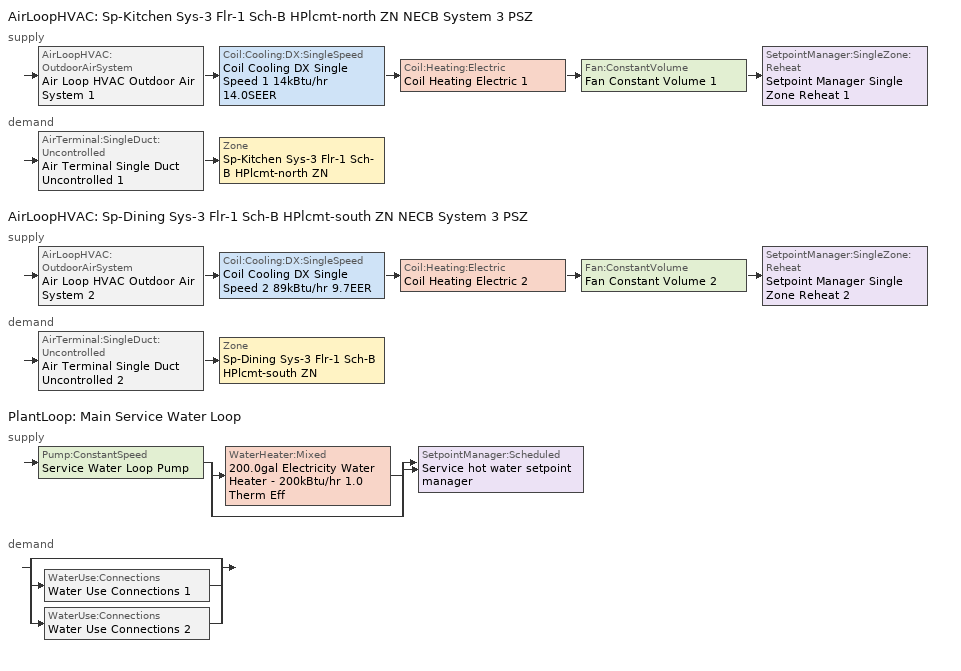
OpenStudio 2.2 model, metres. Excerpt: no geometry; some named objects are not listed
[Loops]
AirLoopHVAC 'Sp-Kitchen Sys-3 Flr-1 Sch-B HPlcmt-north ZN NECB System 3 PSZ'
 supply: AirLoopHVAC:OutdoorAirSystem 'Air Loop HVAC Outdoor Air System 1' > Coil:Cooling:DX:SingleSpeed 'Coil Cooling DX Single Speed 1 14kBtu/hr 14.0SEER' > Coil:Heating:Electric 'Coil Heating Electric 1' > Fan:ConstantVolume 'Fan Constant Volume 1' > SetpointManager:SingleZone:Reheat 'Setpoint Manager Single Zone Reheat 1'
 demand: AirTerminal:SingleDuct:Uncontrolled 'Air Terminal Single Duct Uncontrolled 1' > Zone 'Sp-Kitchen Sys-3 Flr-1 Sch-B HPlcmt-north ZN'
AirLoopHVAC 'Sp-Dining Sys-3 Flr-1 Sch-B HPlcmt-south ZN NECB System 3 PSZ'
 supply: AirLoopHVAC:OutdoorAirSystem 'Air Loop HVAC Outdoor Air System 2' > Coil:Cooling:DX:SingleSpeed 'Coil Cooling DX Single Speed 2 89kBtu/hr 9.7EER' > Coil:Heating:Electric 'Coil Heating Electric 2' > Fan:ConstantVolume 'Fan Constant Volume 2' > SetpointManager:SingleZone:Reheat 'Setpoint Manager Single Zone Reheat 2'
 demand: AirTerminal:SingleDuct:Uncontrolled 'Air Terminal Single Duct Uncontrolled 2' > Zone 'Sp-Dining Sys-3 Flr-1 Sch-B HPlcmt-south ZN'
PlantLoop 'Main Service Water Loop'
 supply: Pump:ConstantSpeed 'Service Water Loop Pump' > split
  | WaterHeater:Mixed '200.0gal Electricity Water Heater - 200kBtu/hr 1.0 Therm Eff'
  | bypass
  join > SetpointManager:Scheduled 'Service hot water setpoint manager'
 demand: split
  | bypass
  | WaterUse:Connections 'Water Use Connections 1'
  | WaterUse:Connections 'Water Use Connections 2'
[Sizing:Zone] Zone Cooling Design Supply Air Temperature Input Method=SupplyAirTemperature; Zone Cooling Design Supply Air Temperature {C}=13; Zone Cooling Design Supply Air Temperature Difference {deltaC}=11.11; Zone Heating Design Supply Air Temperature Input Method=SupplyAirTemperature; Zone Heating Design Supply Air Temperature {C}=43; Zone Heating Design Supply Air Temperature Difference {deltaC}=11.11; Zone Cooling Design Supply Air Humidity Ratio {kg-H2O/kg-air}=0.0085; Zone Heating Design Supply Air Humidity Ratio {kg-H2O/kg-air}=0.008; Zone Heating Sizing Factor=1.3; Zone Cooling Sizing Factor=1.1; Cooling Design Air Flow Method=DesignDay; Heating Design Air Flow Method=DesignDay; Account for Dedicated Outdoor Air System=No; Dedicated Outdoor Air System Control Strategy=NeutralSupplyAir; Dedicated Outdoor Air Low Setpoint Temperature for Design {C}=autosize; Dedicated Outdoor Air High Setpoint Temperature for Design {C}=autosize
Sp-Kitchen Sys-3 Flr-1 Sch-B HPlcmt-north ZN; Sp-Dining Sys-3 Flr-1 Sch-B HPlcmt-south ZN
[Zone equipment]
Sp-Kitchen Sys-3 Flr-1 Sch-B HPlcmt-north ZN: Air Terminal Single Duct Uncontrolled 1, Zone HVAC Baseboard Convective Electric 1
Sp-Dining Sys-3 Flr-1 Sch-B HPlcmt-south ZN: Air Terminal Single Duct Uncontrolled 2, Zone HVAC Baseboard Convective Electric 2
[AirLoopHVAC] Design Supply Air Flow Rate {m3/s}=AutoSize
Name | Availability Schedule | Availability Manager
Sp-Kitchen Sys-3 Flr-1 Sch-B HPlcmt-north ZN NECB System 3 PSZ | Always On Discrete
Sp-Dining Sys-3 Flr-1 Sch-B HPlcmt-south ZN NECB System 3 PSZ | Sp-Dining Sys-3 Flr-1 Sch-B HPlcmt-south ZN NECB System 3 PSZ Occ Sch | Availability Manager Night Cycle 1
[Sizing:System] Type of Load to Size On=Sensible; Design Outdoor Air Flow Rate {m3/s}=Autosize; Minimum System Air Flow Ratio=1; Preheat Design Temperature {C}=7; Preheat Design Humidity Ratio {kg-H2O/kg-Air}=0.008; Precool Design Temperature {C}=13; Precool Design Humidity Ratio {kg-H2O/kg-Air}=0.008; Central Cooling Design Supply Air Temperature {C}=13; Central Heating Design Supply Air Temperature {C}=43; Sizing Option=NonCoincident; 100% Outdoor Air in Cooling=No; 100% Outdoor Air in Heating=No; Central Cooling Design Supply Air Humidity Ratio {kg-H2O/kg-Air}=0.0085; Central Heating Design Supply Air Humidity Ratio {kg-H2O/kg-Air}=0.008; Cooling Design Air Flow Method=DesignDay; Cooling Design Air Flow Rate {m3/s}=0; Heating Design Air Flow Method=DesignDay; Heating Design Air Flow Rate {m3/s}=0; System Outdoor Air Method=ZoneSum; Zone Maximum Outdoor Air Fraction=1; Cooling Supply Air Flow Rate Per Floor Area {m3/s-m2}=0.00996765; Cooling Fraction of Autosized Cooling Supply Air Flow Rate=1; Cooling Supply Air Flow Rate Per Unit Cooling Capacity {m3/s-W}=3.94755e-05; Heating Supply Air Flow Rate Per Floor Area {m3/s-m2}=0.00996765; Heating Fraction of Autosized Heating Supply Air Flow Rate=1; Heating Fraction of Autosized Cooling Supply Air Flow Rate=1; Heating Supply Air Flow Rate Per Unit Heating Capacity {m3/s-W}=3.15882e-05; Cooling Design Capacity Method=CoolingDesignCapacity; Cooling Design Capacity {W}=autosize; Cooling Design Capacity Per Floor Area {W/m2}=234.7; Fraction of Autosized Cooling Design Capacity=1; Heating Design Capacity Method=HeatingDesignCapacity; Heating Design Capacity {W}=autosize; Heating Design Capacity Per Floor Area {W/m2}=157; Fraction of Autosized Heating Design Capacity=1; Central Cooling Capacity Control Method=OnOff
Sp-Kitchen Sys-3 Flr-1 Sch-B HPlcmt-north ZN NECB System 3 PSZ; Sp-Dining Sys-3 Flr-1 Sch-B HPlcmt-south ZN NECB System 3 PSZ
[Fan:ConstantVolume] Availability Schedule=Always On Discrete; Fan Efficiency=0.39975; Pressure Rise {Pa}=640; Maximum Flow Rate {m3/s}=AutoSize; Motor Efficiency=0.615
Fan Constant Volume 1; Fan Constant Volume 2
[Coil:Heating:Electric] Availability Schedule=Always On Discrete
Coil Heating Electric 1; Coil Heating Electric 2
[Coil:Cooling:DX:SingleSpeed] Availability Schedule=Always On Discrete; Rated Total Cooling Capacity {W}=autosize; Rated Sensible Heat Ratio=autosize; Rated Air Flow Rate {m3/s}=autosize; Rated Evaporator Fan Power Per Volume Flow Rate {W/(m3/s)}=773.3; Condenser Type=AirCooled; Evaporative Condenser Effectiveness=0; Evaporative Condenser Air Flow Rate {m3/s}=Autosize; Evaporative Condenser Pump Rated Power Consumption {W}=Autosize; Crankcase Heater Capacity {W}=0; Maximum Outdoor Dry-Bulb Temperature for Crankcase Heater Operation {C}=0; Basin Heater Capacity {W/K}=0; Basin Heater Setpoint Temperature {C}=10
Name | Rated COP {W/W} | Total Cooling Capacity Function of Temperature Curve | Total Cooling Capacity Function of Flow Fraction Curve | Energy Input Ratio Function of Temperature Curve | Energy Input Ratio Function of Flow Fraction Curve | Part Load Fraction Correlation Curve
Coil Cooling DX Single Speed 1 14kBtu/hr 14.0SEER | 3.8248 | DXCOOL-NECB2011-REF-CAPFT | DXCOOL-NECB2011-REF-CAPFFLOW | DXCOOL-NECB2011-REF-COOLEIRFT | DXCOOL-NECB2011-REF-COOLEIRFFLOW | DXCOOL-NECB2011-REF-COOLPLFFPLR
Coil Cooling DX Single Speed 2 89kBtu/hr 9.7EER | 3.34665 | DXCOOL-NECB2011-REF-CAPFT 1 | DXCOOL-NECB2011-REF-CAPFFLOW 1 | DXCOOL-NECB2011-REF-COOLEIRFT 1 | DXCOOL-NECB2011-REF-COOLEIRFFLOW 1 | DXCOOL-NECB2011-REF-COOLPLFFPLR 1
[Controller:OutdoorAir] Minimum Outdoor Air Flow Rate {m3/s}=0; Maximum Outdoor Air Flow Rate {m3/s}=Autosize; Economizer Control Action Type=ModulateFlow; Lockout Type=NoLockout; Minimum Limit Type=FixedMinimum; High Humidity Control=No; Heat Recovery Bypass Control Type=BypassWhenWithinEconomizerLimits
Name | Economizer Control Type | Economizer Maximum Limit Dry-Bulb Temperature {C} | Economizer Maximum Limit Enthalpy {J/kg} | Economizer Minimum Limit Dry-Bulb Temperature {C} | Minimum Outdoor Air Schedule | Controller Mechanical Ventilation
Controller Outdoor Air 1 | NoEconomizer | 28 | 64000 | -100 | Always On Discrete | Controller Mechanical Ventilation 1
Controller Outdoor Air 2 | DifferentialEnthalpy |  |  |  | Sp-Dining Sys-3 Flr-1 Sch-B HPlcmt-south ZN NECB System 3 PSZ Occ Sch | Controller Mechanical Ventilation 2
[Controller:MechanicalVentilation] Availability Schedule=Always On Discrete; System Outdoor Air Method=ZoneSum
Controller Mechanical Ventilation 1; Controller Mechanical Ventilation 2
[AirLoopHVAC:OutdoorAirSystem]
Name | Controller
Air Loop HVAC Outdoor Air System 1 | Controller Outdoor Air 1
Air Loop HVAC Outdoor Air System 2 | Controller Outdoor Air 2
[SetpointManager:SingleZone:Reheat] Minimum Supply Air Temperature {C}=13; Maximum Supply Air Temperature {C}=43
Name | Control Zone
Setpoint Manager Single Zone Reheat 1 | Sp-Kitchen Sys-3 Flr-1 Sch-B HPlcmt-north ZN
Setpoint Manager Single Zone Reheat 2 | Sp-Dining Sys-3 Flr-1 Sch-B HPlcmt-south ZN
[AirTerminal:SingleDuct:Uncontrolled] Availability Schedule=Always On Discrete; Maximum Air Flow Rate {m3/s}=AutoSize
Air Terminal Single Duct Uncontrolled 1; Air Terminal Single Duct Uncontrolled 2
[ZoneHVAC:Baseboard:Convective:Electric] Availability Schedule=Always On Discrete; Nominal Capacity {W}=autosize; Efficiency=1
Zone HVAC Baseboard Convective Electric 1; Zone HVAC Baseboard Convective Electric 2
[PlantLoop]
Main Service Water Loop: Glycol Concentration=0; Maximum Loop Temperature {C}=60; Minimum Loop Temperature {C}=10; Plant Loop Volume {m3}=Autocalculate; Load Distribution Scheme=Optimal
[Sizing:Plant]
Main Service Water Loop: Loop Type=Heating; Design Loop Exit Temperature {C}=60; Loop Design Temperature Difference {deltaC}=5; Sizing Option=NonCoincident; Zone Timesteps in Averaging Window=1; Coincident Sizing Factor Mode=None
[SetpointManager:Scheduled]
Service hot water setpoint manager: Control Variable=Temperature; Schedule=Service Water Loop Temp - 140F
[Pump:ConstantSpeed]
Service Water Loop Pump: Rated Flow Rate {m3/s}=autosize; Rated Pump Head {Pa}=29891; Rated Power Consumption {W}=autosize; Motor Efficiency=0.7; Fraction of Motor Inefficiencies to Fluid Stream=0; Pump Control Type=Intermittent
[WaterHeater:Mixed]
200.0gal Electricity Water Heater - 200kBtu/hr 1.0 Therm Eff: Tank Volume {m3}=0.757082; Setpoint Temperature Schedule=Service Water Loop Temp - 140F; Deadband Temperature Difference {deltaC}=2; Maximum Temperature Limit {C}=82.2222; Heater Control Type=Cycle; Heater Maximum Capacity {W}=58614.2; Heater Fuel Type=Electricity; Heater Thermal Efficiency=1; Off Cycle Parasitic Fuel Consumption Rate {W}=715.973; Off Cycle Parasitic Fuel Type=Electricity; Off Cycle Parasitic Heat Fraction to Tank=0.8; On Cycle Parasitic Fuel Consumption Rate {W}=715.973; On Cycle Parasitic Fuel Type=Electricity; On Cycle Parasitic Heat Fraction to Tank=0; Ambient Temperature Indicator=Schedule; Ambient Temperature Schedule=Water Heater Ambient Temp Schedule - 70F; Off Cycle Loss Coefficient to Ambient Temperature {W/K}=3.88091; On Cycle Loss Coefficient to Ambient Temperature {W/K}=3.88091; Use Side Effectiveness=1; Source Side Effectiveness=1; Use Side Design Flow Rate {m3/s}=autosize; Source Side Design Flow Rate {m3/s}=autosize; Indirect Water Heating Recovery Time {hr}=1.5
[WaterUse:Connections]
Name | Water Use Equipment Name 1
Water Use Connections 1 | Dining Service Water Use 0.38gal/min
Water Use Connections 2 | Kitchen Service Water Use 0.07gal/min
[WaterUse:Equipment:Definition]
Name | Peak Flow Rate {m3/s} | Target Temperature Schedule | Sensible Fraction Schedule | Latent Fraction Schedule
Dining Service Water Use Def 0.38gal/min | 2.39515e-05 | Schedule Ruleset 5 | Schedule Ruleset 3 | Schedule Ruleset 4
Kitchen Service Water Use Def 0.07gal/min | 4.49574e-06 | Schedule Ruleset 8 | Schedule Ruleset 6 | Schedule Ruleset 7
[WaterUse:Equipment] Flow Rate Fraction Schedule=NECB-B-Service Water Heating
Name | Water Use Equipment Definition | Space
Dining Service Water Use 0.38gal/min | Dining Service Water Use Def 0.38gal/min | Dining
Kitchen Service Water Use 0.07gal/min | Kitchen Service Water Use Def 0.07gal/min | Kitchen
[AvailabilityManager:NightCycle]
Availability Manager Night Cycle 1: Control Type=CycleOnAny; Thermostat Tolerance {deltaC}=1; Cycling Run Time {s}=3600
[Schedule:Ruleset]
Service Water Loop Temp - 140F: Default Day Schedule=Service Water Loop Temp - 140F Default
Water Heater Ambient Temp Schedule - 70F: Default Day Schedule=Water Heater Ambient Temp Schedule - 70F Default
Schedule Ruleset 3: Default Day Schedule=Schedule Day 5
Schedule Ruleset 4: Default Day Schedule=Schedule Day 6
Schedule Ruleset 5: Default Day Schedule=Schedule Day 7
NECB-B-Service Water Heating: Default Day Schedule=NECB-B-Service Water Heating Default
Schedule Ruleset 6: Default Day Schedule=Schedule Day 8
Schedule Ruleset 7: Default Day Schedule=Schedule Day 9
Schedule Ruleset 8: Default Day Schedule=Schedule Day 10
Sp-Dining Sys-3 Flr-1 Sch-B HPlcmt-south ZN NECB System 3 PSZ Occ Sch: Default Day Schedule=Sp-Dining Sys-3 Flr-1 Sch-B HPlcmt-south ZN NECB System 3 PSZ Occ Sch Default; Summer Design Day Schedule=Sp-Dining Sys-3 Flr-1 Sch-B HPlcmt-south ZN NECB System 3 PSZ Occ Sch Summer Design Day; Winter Design Day Schedule=Sp-Dining Sys-3 Flr-1 Sch-B HPlcmt-south ZN NECB System 3 PSZ Occ Sch Winter Design Day
[Schedule:Day]
Service Water Loop Temp - 140F Default; Schedule Day 7; Schedule Day 10: 24, 0, 60
Water Heater Ambient Temp Schedule - 70F Default: 24, 0, 21.1111
Schedule Day 5; Schedule Day 8: 24, 0, 0.2
Schedule Day 6; Schedule Day 9: 24, 0, 0.05
NECB-B-Service Water Heating Default; NECB-B-Service Water Heating Default|Wkdy Day: 1, 0, 0.6, 2, 0, 0.5, 9, 0, 0.05, 11, 0, 0.7, 12, 0, 0.4, 13, 0, 0.5, 15, 0, 0.6, 16, 0, 0.4, 18, 0, 0.3, 19, 0, 0.4, 20, 0, 0.5, 22, 0, 0.8, 24, 0, 0.9
NECB-B-Service Water Heating Sat Day: 1, 0, 0.7, 2, 0, 0.6, 9, 0, 0.05, 11, 0, 0.7, 12, 0, 0.4, 13, 0, 0.5, 15, 0, 0.6, 16, 0, 0.4, 18, 0, 0.3, 19, 0, 0.4, 20, 0, 0.5, 22, 0, 0.8, 24, 0, 0.9
NECB-B-Service Water Heating Sun|Hol Day: 1, 0, 0.5, 2, 0, 0.6, 9, 0, 0.05, 11, 0, 0.7, 12, 0, 0.4, 13, 0, 0.5, 15, 0, 0.6, 16, 0, 0.4, 18, 0, 0.3, 19, 0, 0.4, 20, 0, 0.5, 22, 0, 0.8, 24, 0, 0.5
Sp-Dining Sys-3 Flr-1 Sch-B HPlcmt-south ZN NECB System 3 PSZ Occ Sch Default; Sp-Dining Sys-3 Flr-1 Sch-B HPlcmt-south ZN NECB System 3 PSZ Occ Sch Winter Design Day; Sp-Dining Sys-3 Flr-1 Sch-B HPlcmt-south ZN NECB System 3 PSZ Occ Sch Summer Design Day: 24, 0, 1
Sp-Dining Sys-3 Flr-1 Sch-B HPlcmt-south ZN NECB System 3 PSZ Occ Sch Monday; Sp-Dining Sys-3 Flr-1 Sch-B HPlcmt-south ZN NECB System 3 PSZ Occ Sch Tuesday; Sp-Dining Sys-3 Flr-1 Sch-B HPlcmt-south ZN NECB System 3 PSZ Occ Sch Wednesday; Sp-Dining Sys-3 Flr-1 Sch-B HPlcmt-south ZN NECB System 3 PSZ Occ Sch Thursday; Sp-Dining Sys-3 Flr-1 Sch-B HPlcmt-south ZN NECB System 3 PSZ Occ Sch Friday: 1, 0, 1, 10, 0, 0, 24, 0, 1
Sp-Dining Sys-3 Flr-1 Sch-B HPlcmt-south ZN NECB System 3 PSZ Occ Sch Saturday: 2, 0, 1, 10, 0, 0, 24, 0, 1
Sp-Dining Sys-3 Flr-1 Sch-B HPlcmt-south ZN NECB System 3 PSZ Occ Sch Sunday: 1, 0, 0, 2, 0, 1, 11, 0, 0, 23, 0, 1, 24, 0, 0
[Schedule:Rule] Date Specification Type=DateRange; Start Month=1; Start Day=1; End Month=12
Name | Schedule Ruleset | Rule Order | Day Schedule | Apply Monday | Apply Tuesday | Apply Wednesday | Apply Thursday | Apply Friday | End Day | Apply Saturday | Apply Sunday
Schedule Rule 17 | NECB-B-Service Water Heating | 2 | NECB-B-Service Water Heating Default|Wkdy Day | Yes | Yes | Yes | Yes | Yes | 31
Schedule Rule 18 | NECB-B-Service Water Heating | 1 | NECB-B-Service Water Heating Sat Day |  |  |  |  |  | 31 | Yes
Schedule Rule 19 | NECB-B-Service Water Heating | 0 | NECB-B-Service Water Heating Sun|Hol Day |  |  |  |  |  | 31 |  | Yes
Sp-Dining Sys-3 Flr-1 Sch-B HPlcmt-south ZN NECB System 3 PSZ Occ Sch Monday Rule | Sp-Dining Sys-3 Flr-1 Sch-B HPlcmt-south ZN NECB System 3 PSZ Occ Sch | 6 | Sp-Dining Sys-3 Flr-1 Sch-B HPlcmt-south ZN NECB System 3 PSZ Occ Sch Monday | Yes |  |  |  |  | 25
Sp-Dining Sys-3 Flr-1 Sch-B HPlcmt-south ZN NECB System 3 PSZ Occ Sch Tuesday Rule | Sp-Dining Sys-3 Flr-1 Sch-B HPlcmt-south ZN NECB System 3 PSZ Occ Sch | 5 | Sp-Dining Sys-3 Flr-1 Sch-B HPlcmt-south ZN NECB System 3 PSZ Occ Sch Tuesday |  | Yes |  |  |  | 26
Sp-Dining Sys-3 Flr-1 Sch-B HPlcmt-south ZN NECB System 3 PSZ Occ Sch Wednesday Rule | Sp-Dining Sys-3 Flr-1 Sch-B HPlcmt-south ZN NECB System 3 PSZ Occ Sch | 4 | Sp-Dining Sys-3 Flr-1 Sch-B HPlcmt-south ZN NECB System 3 PSZ Occ Sch Wednesday |  |  | Yes |  |  | 27
Sp-Dining Sys-3 Flr-1 Sch-B HPlcmt-south ZN NECB System 3 PSZ Occ Sch Thursday Rule | Sp-Dining Sys-3 Flr-1 Sch-B HPlcmt-south ZN NECB System 3 PSZ Occ Sch | 3 | Sp-Dining Sys-3 Flr-1 Sch-B HPlcmt-south ZN NECB System 3 PSZ Occ Sch Thursday |  |  |  | Yes |  | 28
Sp-Dining Sys-3 Flr-1 Sch-B HPlcmt-south ZN NECB System 3 PSZ Occ Sch Friday Rule | Sp-Dining Sys-3 Flr-1 Sch-B HPlcmt-south ZN NECB System 3 PSZ Occ Sch | 2 | Sp-Dining Sys-3 Flr-1 Sch-B HPlcmt-south ZN NECB System 3 PSZ Occ Sch Friday |  |  |  |  | Yes | 29
Sp-Dining Sys-3 Flr-1 Sch-B HPlcmt-south ZN NECB System 3 PSZ Occ Sch Saturday Rule | Sp-Dining Sys-3 Flr-1 Sch-B HPlcmt-south ZN NECB System 3 PSZ Occ Sch | 1 | Sp-Dining Sys-3 Flr-1 Sch-B HPlcmt-south ZN NECB System 3 PSZ Occ Sch Saturday |  |  |  |  |  | 30 | Yes
Sp-Dining Sys-3 Flr-1 Sch-B HPlcmt-south ZN NECB System 3 PSZ Occ Sch Sunday Rule | Sp-Dining Sys-3 Flr-1 Sch-B HPlcmt-south ZN NECB System 3 PSZ Occ Sch | 0 | Sp-Dining Sys-3 Flr-1 Sch-B HPlcmt-south ZN NECB System 3 PSZ Occ Sch Sunday |  |  |  |  |  | 31 |  | Yes
[Schedule:Constant]
Always On Discrete: Value=1
[Curve:Biquadratic] Minimum Value of x=13; Maximum Value of x=24; Minimum Value of y=24; Maximum Value of y=46
Name | Coefficient1 Constant | Coefficient2 x | Coefficient3 x**2 | Coefficient4 y | Coefficient5 y**2 | Coefficient6 x*y
DXCOOL-NECB2011-REF-CAPFT; DXCOOL-NECB2011-REF-CAPFT 1 | 0.867905 | 0.0142459 | 0.00055436 | -0.0075575 | 3.3e-05 | -0.0001918
DXCOOL-NECB2011-REF-COOLEIRFT; DXCOOL-NECB2011-REF-COOLEIRFT 1 | 0.116936 | 0.0284933 | -0.0004112 | 0.0214108 | 0.00016103 | -0.0006791
[Curve:Quadratic] Coefficient1 Constant=1; Coefficient2 x=0; Coefficient3 x**2=0; Minimum Value of x=0; Maximum Value of x=1
DXCOOL-NECB2011-REF-CAPFFLOW; DXCOOL-NECB2011-REF-COOLEIRFFLOW; DXCOOL-NECB2011-REF-CAPFFLOW 1; DXCOOL-NECB2011-REF-COOLEIRFFLOW 1
[Curve:Cubic] Coefficient1 Constant=0.0277; Coefficient2 x=4.9151; Coefficient3 x**2=-8.184; Coefficient4 x**3=4.2702; Minimum Value of x=0.7; Maximum Value of x=1
DXCOOL-NECB2011-REF-COOLPLFFPLR; DXCOOL-NECB2011-REF-COOLPLFFPLR 1
